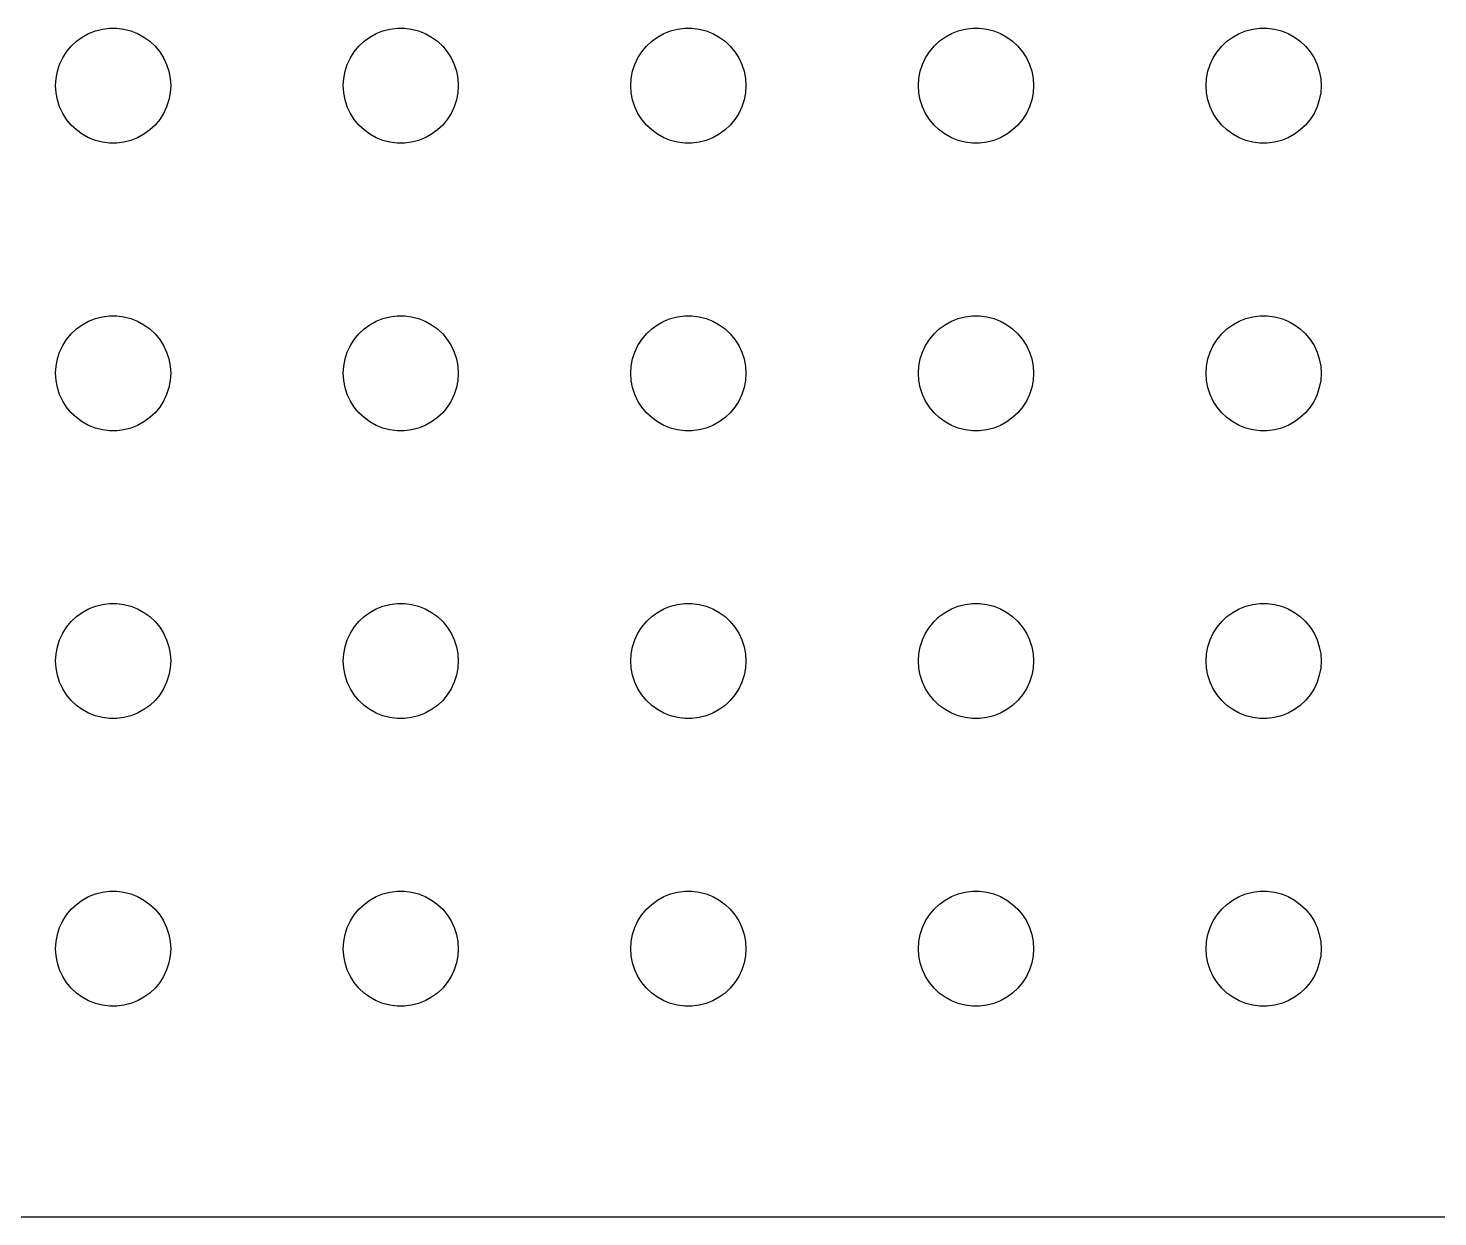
# Model space of a CAD drawing. Header units: metres. Extents: x -150 to 150, y -149 to 149.
# Drawn here: x -114.72 to -77.96, y -149.49 to -118.5 of the extents above; entities that cross this region are included whole.
import ezdxf

# ---------------------------------------------------------------- set-up
doc = ezdxf.new("R2010")
doc.units = ezdxf.units.M

msp = doc.modelspace()

# ---------------------------------------------------------------- linework, layer by layer
for p, q in [((-113.304, -118.734), (-113.139, -118.643)), ((-113.139, -118.643), (-112.964, -118.573)), ((-112.964, -118.573), (-112.781, -118.527)), ((-112.781, -118.527), (-112.594, -118.503)), ((-112.594, -118.503), (-112.406, -118.503)), ((-112.406, -118.503), (-112.219, -118.527)), ((-112.219, -118.527), (-112.036, -118.573)), ((-112.036, -118.573), (-111.861, -118.643)), ((-111.861, -118.643), (-111.696, -118.734)), ((-105.804, -118.734), (-105.639, -118.643)), ((-105.639, -118.643), (-105.464, -118.573)), ((-105.464, -118.573), (-105.281, -118.527)), ((-105.281, -118.527), (-105.094, -118.503)), ((-105.094, -118.503), (-104.906, -118.503)), ((-104.906, -118.503), (-104.719, -118.527)), ((-104.719, -118.527), (-104.536, -118.573)), ((-104.536, -118.573), (-104.361, -118.643)), ((-104.361, -118.643), (-104.196, -118.734)), ((-98.3037, -118.734), (-98.1387, -118.643)), ((-98.1387, -118.643), (-97.9635, -118.573)), ((-97.9635, -118.573), (-97.7811, -118.527)), ((-97.7811, -118.527), (-97.5942, -118.503)), ((-97.5942, -118.503), (-97.4058, -118.503)), ((-97.4058, -118.503), (-97.2189, -118.527)), ((-97.2189, -118.527), (-97.0365, -118.573)), ((-97.0365, -118.573), (-96.8613, -118.643)), ((-96.8613, -118.643), (-96.6963, -118.734)), ((-90.8037, -118.734), (-90.6387, -118.643)), ((-90.6387, -118.643), (-90.4635, -118.573)), ((-90.4635, -118.573), (-90.2811, -118.527)), ((-90.2811, -118.527), (-90.0942, -118.503)), ((-90.0942, -118.503), (-89.9058, -118.503)), ((-89.9058, -118.503), (-89.7189, -118.527)), ((-89.7189, -118.527), (-89.5365, -118.573)), ((-89.5365, -118.573), (-89.3613, -118.643)), ((-89.3613, -118.643), (-89.1963, -118.734)), ((-83.3037, -118.734), (-83.1387, -118.643)), ((-83.1387, -118.643), (-82.9635, -118.573)), ((-82.9635, -118.573), (-82.7811, -118.527)), ((-82.7811, -118.527), (-82.5942, -118.503)), ((-82.5942, -118.503), (-82.4058, -118.503)), ((-82.4058, -118.503), (-82.2189, -118.527)), ((-82.2189, -118.527), (-82.0365, -118.573)), ((-82.0365, -118.573), (-81.8613, -118.643)), ((-81.8613, -118.643), (-81.6963, -118.734)), ((-113.714, -119.118), (-113.593, -118.973)), ((-113.593, -118.973), (-113.456, -118.844)), ((-113.456, -118.844), (-113.304, -118.734)), ((-111.696, -118.734), (-111.544, -118.844)), ((-111.544, -118.844), (-111.407, -118.973)), ((-111.407, -118.973), (-111.286, -119.118)), ((-106.214, -119.118), (-106.093, -118.973)), ((-106.093, -118.973), (-105.956, -118.844)), ((-105.956, -118.844), (-105.804, -118.734)), ((-104.196, -118.734), (-104.044, -118.844)), ((-104.044, -118.844), (-103.907, -118.973)), ((-103.907, -118.973), (-103.786, -119.118)), ((-98.7135, -119.118), (-98.5934, -118.973)), ((-98.5934, -118.973), (-98.4561, -118.844)), ((-98.4561, -118.844), (-98.3037, -118.734)), ((-96.6963, -118.734), (-96.5439, -118.844)), ((-96.5439, -118.844), (-96.4065, -118.973)), ((-96.4065, -118.973), (-96.2865, -119.118)), ((-91.2135, -119.118), (-91.0934, -118.973)), ((-91.0934, -118.973), (-90.9561, -118.844)), ((-90.9561, -118.844), (-90.8037, -118.734)), ((-89.1963, -118.734), (-89.0439, -118.844)), ((-89.0439, -118.844), (-88.9065, -118.973)), ((-88.9065, -118.973), (-88.7865, -119.118)), ((-83.7135, -119.118), (-83.5934, -118.973)), ((-83.5934, -118.973), (-83.4561, -118.844)), ((-83.4561, -118.844), (-83.3037, -118.734)), ((-81.6963, -118.734), (-81.5439, -118.844)), ((-81.5439, -118.844), (-81.4065, -118.973)), ((-81.4065, -118.973), (-81.2865, -119.118)), ((-113.953, -119.627), (-113.895, -119.448)), ((-113.895, -119.448), (-113.814, -119.277)), ((-113.814, -119.277), (-113.714, -119.118)), ((-111.286, -119.118), (-111.186, -119.277)), ((-111.186, -119.277), (-111.105, -119.448)), ((-111.105, -119.448), (-111.047, -119.627)), ((-106.453, -119.627), (-106.395, -119.448)), ((-106.395, -119.448), (-106.314, -119.277)), ((-106.314, -119.277), (-106.214, -119.118)), ((-103.786, -119.118), (-103.686, -119.277)), ((-103.686, -119.277), (-103.605, -119.448)), ((-103.605, -119.448), (-103.547, -119.627)), ((-98.9529, -119.627), (-98.8947, -119.448)), ((-98.8947, -119.448), (-98.8145, -119.277)), ((-98.8145, -119.277), (-98.7135, -119.118)), ((-96.2865, -119.118), (-96.1855, -119.277)), ((-96.1855, -119.277), (-96.1053, -119.448)), ((-96.1053, -119.448), (-96.0471, -119.627)), ((-91.4529, -119.627), (-91.3947, -119.448)), ((-91.3947, -119.448), (-91.3145, -119.277)), ((-91.3145, -119.277), (-91.2135, -119.118)), ((-88.7865, -119.118), (-88.6855, -119.277)), ((-88.6855, -119.277), (-88.6053, -119.448)), ((-88.6053, -119.448), (-88.5471, -119.627)), ((-83.9529, -119.627), (-83.8947, -119.448)), ((-83.8947, -119.448), (-83.8145, -119.277)), ((-83.8145, -119.277), (-83.7135, -119.118)), ((-81.2865, -119.118), (-81.1855, -119.277)), ((-81.1855, -119.277), (-81.1053, -119.448)), ((-81.1053, -119.448), (-81.0471, -119.627)), ((-114, -120), (-113.988, -119.812)), ((-113.988, -119.812), (-113.953, -119.627)), ((-111.047, -119.627), (-111.012, -119.812)), ((-111.012, -119.812), (-111, -120)), ((-106.5, -120), (-106.488, -119.812)), ((-106.488, -119.812), (-106.453, -119.627)), ((-103.547, -119.627), (-103.512, -119.812)), ((-103.512, -119.812), (-103.5, -120)), ((-99, -120), (-98.9882, -119.812)), ((-98.9882, -119.812), (-98.9529, -119.627)), ((-96.0471, -119.627), (-96.0118, -119.812)), ((-96.0118, -119.812), (-96, -120)), ((-91.5, -120), (-91.4882, -119.812)), ((-91.4882, -119.812), (-91.4529, -119.627)), ((-88.5471, -119.627), (-88.5118, -119.812)), ((-88.5118, -119.812), (-88.5, -120)), ((-84, -120), (-83.9882, -119.812)), ((-83.9882, -119.812), (-83.9529, -119.627)), ((-81.0471, -119.627), (-81.0118, -119.812)), ((-81.0118, -119.812), (-81, -120)), ((-113.988, -120.188), (-114, -120)), ((-113.953, -120.373), (-113.988, -120.188)), ((-111.012, -120.188), (-111.047, -120.373)), ((-111, -120), (-111.012, -120.188)), ((-106.488, -120.188), (-106.5, -120)), ((-106.453, -120.373), (-106.488, -120.188)), ((-103.512, -120.188), (-103.547, -120.373)), ((-103.5, -120), (-103.512, -120.188)), ((-98.9882, -120.188), (-99, -120)), ((-98.9529, -120.373), (-98.9882, -120.188)), ((-96.0118, -120.188), (-96.0471, -120.373)), ((-96, -120), (-96.0118, -120.188)), ((-91.4882, -120.188), (-91.5, -120)), ((-91.4529, -120.373), (-91.4882, -120.188)), ((-88.5118, -120.188), (-88.5471, -120.373)), ((-88.5, -120), (-88.5118, -120.188)), ((-83.9882, -120.188), (-84, -120)), ((-83.9529, -120.373), (-83.9882, -120.188)), ((-81.0118, -120.188), (-81.0471, -120.373)), ((-81, -120), (-81.0118, -120.188)), ((-113.895, -120.552), (-113.953, -120.373)), ((-113.814, -120.723), (-113.895, -120.552)), ((-111.105, -120.552), (-111.186, -120.723)), ((-111.047, -120.373), (-111.105, -120.552)), ((-106.395, -120.552), (-106.453, -120.373)), ((-106.314, -120.723), (-106.395, -120.552)), ((-103.605, -120.552), (-103.686, -120.723)), ((-103.547, -120.373), (-103.605, -120.552)), ((-98.8947, -120.552), (-98.9529, -120.373)), ((-98.8145, -120.723), (-98.8947, -120.552)), ((-96.1053, -120.552), (-96.1855, -120.723)), ((-96.0471, -120.373), (-96.1053, -120.552)), ((-91.3947, -120.552), (-91.4529, -120.373)), ((-91.3145, -120.723), (-91.3947, -120.552)), ((-88.6053, -120.552), (-88.6855, -120.723)), ((-88.5471, -120.373), (-88.6053, -120.552)), ((-83.8947, -120.552), (-83.9529, -120.373)), ((-83.8145, -120.723), (-83.8947, -120.552)), ((-81.1053, -120.552), (-81.1855, -120.723)), ((-81.0471, -120.373), (-81.1053, -120.552)), ((-113.714, -120.882), (-113.814, -120.723)), ((-113.593, -121.027), (-113.714, -120.882)), ((-111.286, -120.882), (-111.407, -121.027)), ((-111.186, -120.723), (-111.286, -120.882)), ((-106.214, -120.882), (-106.314, -120.723)), ((-106.093, -121.027), (-106.214, -120.882)), ((-103.786, -120.882), (-103.907, -121.027)), ((-103.686, -120.723), (-103.786, -120.882)), ((-98.7135, -120.882), (-98.8145, -120.723)), ((-98.5934, -121.027), (-98.7135, -120.882)), ((-96.2865, -120.882), (-96.4065, -121.027)), ((-96.1855, -120.723), (-96.2865, -120.882)), ((-91.2135, -120.882), (-91.3145, -120.723)), ((-91.0934, -121.027), (-91.2135, -120.882)), ((-88.7865, -120.882), (-88.9065, -121.027)), ((-88.6855, -120.723), (-88.7865, -120.882)), ((-83.7135, -120.882), (-83.8145, -120.723)), ((-83.5934, -121.027), (-83.7135, -120.882)), ((-81.2865, -120.882), (-81.4065, -121.027)), ((-81.1855, -120.723), (-81.2865, -120.882)), ((-113.456, -121.156), (-113.593, -121.027)), ((-113.304, -121.266), (-113.456, -121.156)), ((-113.139, -121.357), (-113.304, -121.266)), ((-111.696, -121.266), (-111.861, -121.357)), ((-111.544, -121.156), (-111.696, -121.266)), ((-111.407, -121.027), (-111.544, -121.156)), ((-105.956, -121.156), (-106.093, -121.027)), ((-105.804, -121.266), (-105.956, -121.156)), ((-105.639, -121.357), (-105.804, -121.266)), ((-104.196, -121.266), (-104.361, -121.357)), ((-104.044, -121.156), (-104.196, -121.266)), ((-103.907, -121.027), (-104.044, -121.156)), ((-98.4561, -121.156), (-98.5934, -121.027)), ((-98.3037, -121.266), (-98.4561, -121.156)), ((-98.1387, -121.357), (-98.3037, -121.266)), ((-96.6963, -121.266), (-96.8613, -121.357)), ((-96.5439, -121.156), (-96.6963, -121.266)), ((-96.4065, -121.027), (-96.5439, -121.156)), ((-90.9561, -121.156), (-91.0934, -121.027)), ((-90.8037, -121.266), (-90.9561, -121.156)), ((-90.6387, -121.357), (-90.8037, -121.266)), ((-89.1963, -121.266), (-89.3613, -121.357)), ((-89.0439, -121.156), (-89.1963, -121.266)), ((-88.9065, -121.027), (-89.0439, -121.156)), ((-83.4561, -121.156), (-83.5934, -121.027)), ((-83.3037, -121.266), (-83.4561, -121.156)), ((-83.1387, -121.357), (-83.3037, -121.266)), ((-81.6963, -121.266), (-81.8613, -121.357)), ((-81.5439, -121.156), (-81.6963, -121.266)), ((-81.4065, -121.027), (-81.5439, -121.156)), ((-112.964, -121.427), (-113.139, -121.357)), ((-112.781, -121.473), (-112.964, -121.427)), ((-112.594, -121.497), (-112.781, -121.473)), ((-112.406, -121.497), (-112.594, -121.497)), ((-112.219, -121.473), (-112.406, -121.497)), ((-112.036, -121.427), (-112.219, -121.473)), ((-111.861, -121.357), (-112.036, -121.427)), ((-105.464, -121.427), (-105.639, -121.357)), ((-105.281, -121.473), (-105.464, -121.427)), ((-105.094, -121.497), (-105.281, -121.473)), ((-104.906, -121.497), (-105.094, -121.497)), ((-104.719, -121.473), (-104.906, -121.497)), ((-104.536, -121.427), (-104.719, -121.473)), ((-104.361, -121.357), (-104.536, -121.427)), ((-97.9635, -121.427), (-98.1387, -121.357)), ((-97.7811, -121.473), (-97.9635, -121.427)), ((-97.5942, -121.497), (-97.7811, -121.473)), ((-97.4058, -121.497), (-97.5942, -121.497)), ((-97.2189, -121.473), (-97.4058, -121.497)), ((-97.0365, -121.427), (-97.2189, -121.473)), ((-96.8613, -121.357), (-97.0365, -121.427)), ((-90.4635, -121.427), (-90.6387, -121.357)), ((-90.2811, -121.473), (-90.4635, -121.427)), ((-90.0942, -121.497), (-90.2811, -121.473)), ((-89.9058, -121.497), (-90.0942, -121.497)), ((-89.7189, -121.473), (-89.9058, -121.497)), ((-89.5365, -121.427), (-89.7189, -121.473)), ((-89.3613, -121.357), (-89.5365, -121.427)), ((-82.9635, -121.427), (-83.1387, -121.357)), ((-82.7811, -121.473), (-82.9635, -121.427)), ((-82.5942, -121.497), (-82.7811, -121.473)), ((-82.4058, -121.497), (-82.5942, -121.497)), ((-82.2189, -121.473), (-82.4058, -121.497)), ((-82.0365, -121.427), (-82.2189, -121.473)), ((-81.8613, -121.357), (-82.0365, -121.427)), ((-113.139, -126.143), (-112.964, -126.073)), ((-112.964, -126.073), (-112.781, -126.027)), ((-112.781, -126.027), (-112.594, -126.003)), ((-112.594, -126.003), (-112.406, -126.003)), ((-112.406, -126.003), (-112.219, -126.027)), ((-112.219, -126.027), (-112.036, -126.073)), ((-112.036, -126.073), (-111.861, -126.143)), ((-105.639, -126.143), (-105.464, -126.073)), ((-105.464, -126.073), (-105.281, -126.027)), ((-105.281, -126.027), (-105.094, -126.003)), ((-105.094, -126.003), (-104.906, -126.003)), ((-104.906, -126.003), (-104.719, -126.027)), ((-104.719, -126.027), (-104.536, -126.073)), ((-104.536, -126.073), (-104.361, -126.143)), ((-98.1387, -126.143), (-97.9635, -126.073)), ((-97.9635, -126.073), (-97.7811, -126.027)), ((-97.7811, -126.027), (-97.5942, -126.003)), ((-97.5942, -126.003), (-97.4058, -126.003)), ((-97.4058, -126.003), (-97.2189, -126.027)), ((-97.2189, -126.027), (-97.0365, -126.073)), ((-97.0365, -126.073), (-96.8613, -126.143)), ((-90.6387, -126.143), (-90.4635, -126.073)), ((-90.4635, -126.073), (-90.2811, -126.027)), ((-90.2811, -126.027), (-90.0942, -126.003)), ((-90.0942, -126.003), (-89.9058, -126.003)), ((-89.9058, -126.003), (-89.7189, -126.027)), ((-89.7189, -126.027), (-89.5365, -126.073)), ((-89.5365, -126.073), (-89.3613, -126.143)), ((-83.1387, -126.143), (-82.9635, -126.073)), ((-82.9635, -126.073), (-82.7811, -126.027)), ((-82.7811, -126.027), (-82.5942, -126.003)), ((-82.5942, -126.003), (-82.4058, -126.003)), ((-82.4058, -126.003), (-82.2189, -126.027)), ((-82.2189, -126.027), (-82.0365, -126.073)), ((-82.0365, -126.073), (-81.8613, -126.143)), ((-113.593, -126.473), (-113.456, -126.344)), ((-113.456, -126.344), (-113.304, -126.234)), ((-113.304, -126.234), (-113.139, -126.143)), ((-111.861, -126.143), (-111.696, -126.234)), ((-111.696, -126.234), (-111.544, -126.344)), ((-111.544, -126.344), (-111.407, -126.473)), ((-106.093, -126.473), (-105.956, -126.344)), ((-105.956, -126.344), (-105.804, -126.234)), ((-105.804, -126.234), (-105.639, -126.143)), ((-104.361, -126.143), (-104.196, -126.234)), ((-104.196, -126.234), (-104.044, -126.344)), ((-104.044, -126.344), (-103.907, -126.473)), ((-98.5934, -126.473), (-98.4561, -126.344)), ((-98.4561, -126.344), (-98.3037, -126.234)), ((-98.3037, -126.234), (-98.1387, -126.143)), ((-96.8613, -126.143), (-96.6963, -126.234)), ((-96.6963, -126.234), (-96.5439, -126.344)), ((-96.5439, -126.344), (-96.4065, -126.473)), ((-91.0934, -126.473), (-90.9561, -126.344)), ((-90.9561, -126.344), (-90.8037, -126.234)), ((-90.8037, -126.234), (-90.6387, -126.143)), ((-89.3613, -126.143), (-89.1963, -126.234)), ((-89.1963, -126.234), (-89.0439, -126.344)), ((-89.0439, -126.344), (-88.9065, -126.473)), ((-83.5934, -126.473), (-83.4561, -126.344)), ((-83.4561, -126.344), (-83.3037, -126.234)), ((-83.3037, -126.234), (-83.1387, -126.143)), ((-81.8613, -126.143), (-81.6963, -126.234)), ((-81.6963, -126.234), (-81.5439, -126.344)), ((-81.5439, -126.344), (-81.4065, -126.473)), ((-113.895, -126.948), (-113.814, -126.777)), ((-113.814, -126.777), (-113.714, -126.618)), ((-113.714, -126.618), (-113.593, -126.473)), ((-111.407, -126.473), (-111.286, -126.618)), ((-111.286, -126.618), (-111.186, -126.777)), ((-111.186, -126.777), (-111.105, -126.948)), ((-106.395, -126.948), (-106.314, -126.777)), ((-106.314, -126.777), (-106.214, -126.618)), ((-106.214, -126.618), (-106.093, -126.473)), ((-103.907, -126.473), (-103.786, -126.618)), ((-103.786, -126.618), (-103.686, -126.777)), ((-103.686, -126.777), (-103.605, -126.948)), ((-98.8947, -126.948), (-98.8145, -126.777)), ((-98.8145, -126.777), (-98.7135, -126.618)), ((-98.7135, -126.618), (-98.5934, -126.473)), ((-96.4065, -126.473), (-96.2865, -126.618)), ((-96.2865, -126.618), (-96.1855, -126.777)), ((-96.1855, -126.777), (-96.1053, -126.948)), ((-91.3947, -126.948), (-91.3145, -126.777)), ((-91.3145, -126.777), (-91.2135, -126.618)), ((-91.2135, -126.618), (-91.0934, -126.473)), ((-88.9065, -126.473), (-88.7865, -126.618)), ((-88.7865, -126.618), (-88.6855, -126.777)), ((-88.6855, -126.777), (-88.6053, -126.948)), ((-83.8947, -126.948), (-83.8145, -126.777)), ((-83.8145, -126.777), (-83.7135, -126.618)), ((-83.7135, -126.618), (-83.5934, -126.473)), ((-81.4065, -126.473), (-81.2865, -126.618)), ((-81.2865, -126.618), (-81.1855, -126.777)), ((-81.1855, -126.777), (-81.1053, -126.948)), ((-113.988, -127.312), (-113.953, -127.127)), ((-113.953, -127.127), (-113.895, -126.948)), ((-111.105, -126.948), (-111.047, -127.127)), ((-111.047, -127.127), (-111.012, -127.312)), ((-106.488, -127.312), (-106.453, -127.127)), ((-106.453, -127.127), (-106.395, -126.948)), ((-103.605, -126.948), (-103.547, -127.127)), ((-103.547, -127.127), (-103.512, -127.312)), ((-98.9882, -127.312), (-98.9529, -127.127)), ((-98.9529, -127.127), (-98.8947, -126.948)), ((-96.1053, -126.948), (-96.0471, -127.127)), ((-96.0471, -127.127), (-96.0118, -127.312)), ((-91.4882, -127.312), (-91.4529, -127.127)), ((-91.4529, -127.127), (-91.3947, -126.948)), ((-88.6053, -126.948), (-88.5471, -127.127)), ((-88.5471, -127.127), (-88.5118, -127.312)), ((-83.9882, -127.312), (-83.9529, -127.127)), ((-83.9529, -127.127), (-83.8947, -126.948)), ((-81.1053, -126.948), (-81.0471, -127.127)), ((-81.0471, -127.127), (-81.0118, -127.312)), ((-114, -127.5), (-113.988, -127.312)), ((-113.988, -127.688), (-114, -127.5)), ((-111.012, -127.312), (-111, -127.5)), ((-111, -127.5), (-111.012, -127.688)), ((-106.5, -127.5), (-106.488, -127.312)), ((-106.488, -127.688), (-106.5, -127.5)), ((-103.512, -127.312), (-103.5, -127.5)), ((-103.5, -127.5), (-103.512, -127.688)), ((-99, -127.5), (-98.9882, -127.312)), ((-98.9882, -127.688), (-99, -127.5)), ((-96.0118, -127.312), (-96, -127.5)), ((-96, -127.5), (-96.0118, -127.688)), ((-91.5, -127.5), (-91.4882, -127.312)), ((-91.4882, -127.688), (-91.5, -127.5)), ((-88.5118, -127.312), (-88.5, -127.5)), ((-88.5, -127.5), (-88.5118, -127.688)), ((-84, -127.5), (-83.9882, -127.312)), ((-83.9882, -127.688), (-84, -127.5)), ((-81.0118, -127.312), (-81, -127.5)), ((-81, -127.5), (-81.0118, -127.688)), ((-113.953, -127.873), (-113.988, -127.688)), ((-113.895, -128.052), (-113.953, -127.873)), ((-111.047, -127.873), (-111.105, -128.052)), ((-111.012, -127.688), (-111.047, -127.873)), ((-106.453, -127.873), (-106.488, -127.688)), ((-106.395, -128.052), (-106.453, -127.873)), ((-103.547, -127.873), (-103.605, -128.052)), ((-103.512, -127.688), (-103.547, -127.873)), ((-98.9529, -127.873), (-98.9882, -127.688)), ((-98.8947, -128.052), (-98.9529, -127.873)), ((-96.0471, -127.873), (-96.1053, -128.052)), ((-96.0118, -127.688), (-96.0471, -127.873)), ((-91.4529, -127.873), (-91.4882, -127.688)), ((-91.3947, -128.052), (-91.4529, -127.873)), ((-88.5471, -127.873), (-88.6053, -128.052)), ((-88.5118, -127.688), (-88.5471, -127.873)), ((-83.9529, -127.873), (-83.9882, -127.688)), ((-83.8947, -128.052), (-83.9529, -127.873)), ((-81.0471, -127.873), (-81.1053, -128.052)), ((-81.0118, -127.688), (-81.0471, -127.873)), ((-113.814, -128.223), (-113.895, -128.052)), ((-113.714, -128.382), (-113.814, -128.223)), ((-111.186, -128.223), (-111.286, -128.382)), ((-111.105, -128.052), (-111.186, -128.223)), ((-106.314, -128.223), (-106.395, -128.052)), ((-106.214, -128.382), (-106.314, -128.223)), ((-103.686, -128.223), (-103.786, -128.382)), ((-103.605, -128.052), (-103.686, -128.223)), ((-98.8145, -128.223), (-98.8947, -128.052)), ((-98.7135, -128.382), (-98.8145, -128.223)), ((-96.1855, -128.223), (-96.2865, -128.382)), ((-96.1053, -128.052), (-96.1855, -128.223)), ((-91.3145, -128.223), (-91.3947, -128.052)), ((-91.2135, -128.382), (-91.3145, -128.223)), ((-88.6855, -128.223), (-88.7865, -128.382)), ((-88.6053, -128.052), (-88.6855, -128.223)), ((-83.8145, -128.223), (-83.8947, -128.052)), ((-83.7135, -128.382), (-83.8145, -128.223)), ((-81.1855, -128.223), (-81.2865, -128.382)), ((-81.1053, -128.052), (-81.1855, -128.223)), ((-113.593, -128.527), (-113.714, -128.382)), ((-113.456, -128.656), (-113.593, -128.527)), ((-111.407, -128.527), (-111.544, -128.656)), ((-111.286, -128.382), (-111.407, -128.527)), ((-106.093, -128.527), (-106.214, -128.382)), ((-105.956, -128.656), (-106.093, -128.527)), ((-103.907, -128.527), (-104.044, -128.656)), ((-103.786, -128.382), (-103.907, -128.527)), ((-98.5934, -128.527), (-98.7135, -128.382)), ((-98.4561, -128.656), (-98.5934, -128.527)), ((-96.4065, -128.527), (-96.5439, -128.656)), ((-96.2865, -128.382), (-96.4065, -128.527)), ((-91.0934, -128.527), (-91.2135, -128.382)), ((-90.9561, -128.656), (-91.0934, -128.527)), ((-88.9065, -128.527), (-89.0439, -128.656)), ((-88.7865, -128.382), (-88.9065, -128.527)), ((-83.5934, -128.527), (-83.7135, -128.382)), ((-83.4561, -128.656), (-83.5934, -128.527)), ((-81.4065, -128.527), (-81.5439, -128.656)), ((-81.2865, -128.382), (-81.4065, -128.527)), ((-113.304, -128.766), (-113.456, -128.656)), ((-113.139, -128.857), (-113.304, -128.766)), ((-112.964, -128.927), (-113.139, -128.857)), ((-112.781, -128.973), (-112.964, -128.927)), ((-112.594, -128.997), (-112.781, -128.973)), ((-112.406, -128.997), (-112.594, -128.997)), ((-112.219, -128.973), (-112.406, -128.997)), ((-112.036, -128.927), (-112.219, -128.973)), ((-111.861, -128.857), (-112.036, -128.927)), ((-111.696, -128.766), (-111.861, -128.857)), ((-111.544, -128.656), (-111.696, -128.766)), ((-105.804, -128.766), (-105.956, -128.656)), ((-105.639, -128.857), (-105.804, -128.766)), ((-105.464, -128.927), (-105.639, -128.857)), ((-105.281, -128.973), (-105.464, -128.927)), ((-105.094, -128.997), (-105.281, -128.973)), ((-104.906, -128.997), (-105.094, -128.997)), ((-104.719, -128.973), (-104.906, -128.997)), ((-104.536, -128.927), (-104.719, -128.973)), ((-104.361, -128.857), (-104.536, -128.927)), ((-104.196, -128.766), (-104.361, -128.857)), ((-104.044, -128.656), (-104.196, -128.766)), ((-98.3037, -128.766), (-98.4561, -128.656)), ((-98.1387, -128.857), (-98.3037, -128.766)), ((-97.9635, -128.927), (-98.1387, -128.857)), ((-97.7811, -128.973), (-97.9635, -128.927)), ((-97.5942, -128.997), (-97.7811, -128.973)), ((-97.4058, -128.997), (-97.5942, -128.997)), ((-97.2189, -128.973), (-97.4058, -128.997)), ((-97.0365, -128.927), (-97.2189, -128.973)), ((-96.8613, -128.857), (-97.0365, -128.927)), ((-96.6963, -128.766), (-96.8613, -128.857)), ((-96.5439, -128.656), (-96.6963, -128.766)), ((-90.8037, -128.766), (-90.9561, -128.656)), ((-90.6387, -128.857), (-90.8037, -128.766)), ((-90.4635, -128.927), (-90.6387, -128.857)), ((-90.2811, -128.973), (-90.4635, -128.927)), ((-90.0942, -128.997), (-90.2811, -128.973)), ((-89.9058, -128.997), (-90.0942, -128.997)), ((-89.7189, -128.973), (-89.9058, -128.997)), ((-89.5365, -128.927), (-89.7189, -128.973)), ((-89.3613, -128.857), (-89.5365, -128.927)), ((-89.1963, -128.766), (-89.3613, -128.857)), ((-89.0439, -128.656), (-89.1963, -128.766)), ((-83.3037, -128.766), (-83.4561, -128.656)), ((-83.1387, -128.857), (-83.3037, -128.766)), ((-82.9635, -128.927), (-83.1387, -128.857)), ((-82.7811, -128.973), (-82.9635, -128.927)), ((-82.5942, -128.997), (-82.7811, -128.973)), ((-82.4058, -128.997), (-82.5942, -128.997)), ((-82.2189, -128.973), (-82.4058, -128.997)), ((-82.0365, -128.927), (-82.2189, -128.973)), ((-81.8613, -128.857), (-82.0365, -128.927)), ((-81.6963, -128.766), (-81.8613, -128.857)), ((-81.5439, -128.656), (-81.6963, -128.766)), ((-113.456, -133.844), (-113.304, -133.734)), ((-113.304, -133.734), (-113.139, -133.643)), ((-113.139, -133.643), (-112.964, -133.573)), ((-112.964, -133.573), (-112.781, -133.527)), ((-112.781, -133.527), (-112.594, -133.503)), ((-112.594, -133.503), (-112.406, -133.503)), ((-112.406, -133.503), (-112.219, -133.527)), ((-112.219, -133.527), (-112.036, -133.573)), ((-112.036, -133.573), (-111.861, -133.643)), ((-111.861, -133.643), (-111.696, -133.734)), ((-111.696, -133.734), (-111.544, -133.844)), ((-105.956, -133.844), (-105.804, -133.734)), ((-105.804, -133.734), (-105.639, -133.643)), ((-105.639, -133.643), (-105.464, -133.573)), ((-105.464, -133.573), (-105.281, -133.527)), ((-105.281, -133.527), (-105.094, -133.503)), ((-105.094, -133.503), (-104.906, -133.503)), ((-104.906, -133.503), (-104.719, -133.527)), ((-104.719, -133.527), (-104.536, -133.573)), ((-104.536, -133.573), (-104.361, -133.643)), ((-104.361, -133.643), (-104.196, -133.734)), ((-104.196, -133.734), (-104.044, -133.844)), ((-98.4561, -133.844), (-98.3037, -133.734)), ((-98.3037, -133.734), (-98.1387, -133.643)), ((-98.1387, -133.643), (-97.9635, -133.573)), ((-97.9635, -133.573), (-97.7811, -133.527)), ((-97.7811, -133.527), (-97.5942, -133.503)), ((-97.5942, -133.503), (-97.4058, -133.503)), ((-97.4058, -133.503), (-97.2189, -133.527)), ((-97.2189, -133.527), (-97.0365, -133.573)), ((-97.0365, -133.573), (-96.8613, -133.643)), ((-96.8613, -133.643), (-96.6963, -133.734)), ((-96.6963, -133.734), (-96.5439, -133.844)), ((-90.9561, -133.844), (-90.8037, -133.734)), ((-90.8037, -133.734), (-90.6387, -133.643)), ((-90.6387, -133.643), (-90.4635, -133.573)), ((-90.4635, -133.573), (-90.2811, -133.527)), ((-90.2811, -133.527), (-90.0942, -133.503)), ((-90.0942, -133.503), (-89.9058, -133.503)), ((-89.9058, -133.503), (-89.7189, -133.527)), ((-89.7189, -133.527), (-89.5365, -133.573)), ((-89.5365, -133.573), (-89.3613, -133.643)), ((-89.3613, -133.643), (-89.1963, -133.734)), ((-89.1963, -133.734), (-89.0439, -133.844)), ((-83.4561, -133.844), (-83.3037, -133.734)), ((-83.3037, -133.734), (-83.1387, -133.643)), ((-83.1387, -133.643), (-82.9635, -133.573)), ((-82.9635, -133.573), (-82.7811, -133.527)), ((-82.7811, -133.527), (-82.5942, -133.503)), ((-82.5942, -133.503), (-82.4058, -133.503)), ((-82.4058, -133.503), (-82.2189, -133.527)), ((-82.2189, -133.527), (-82.0365, -133.573)), ((-82.0365, -133.573), (-81.8613, -133.643)), ((-81.8613, -133.643), (-81.6963, -133.734)), ((-81.6963, -133.734), (-81.5439, -133.844)), ((-113.814, -134.277), (-113.714, -134.118)), ((-113.714, -134.118), (-113.593, -133.973)), ((-113.593, -133.973), (-113.456, -133.844)), ((-111.544, -133.844), (-111.407, -133.973)), ((-111.407, -133.973), (-111.286, -134.118)), ((-111.286, -134.118), (-111.186, -134.277)), ((-106.314, -134.277), (-106.214, -134.118)), ((-106.214, -134.118), (-106.093, -133.973)), ((-106.093, -133.973), (-105.956, -133.844)), ((-104.044, -133.844), (-103.907, -133.973)), ((-103.907, -133.973), (-103.786, -134.118)), ((-103.786, -134.118), (-103.686, -134.277)), ((-98.8145, -134.277), (-98.7135, -134.118)), ((-98.7135, -134.118), (-98.5934, -133.973)), ((-98.5934, -133.973), (-98.4561, -133.844)), ((-96.5439, -133.844), (-96.4065, -133.973)), ((-96.4065, -133.973), (-96.2865, -134.118)), ((-96.2865, -134.118), (-96.1855, -134.277)), ((-91.3145, -134.277), (-91.2135, -134.118)), ((-91.2135, -134.118), (-91.0934, -133.973)), ((-91.0934, -133.973), (-90.9561, -133.844)), ((-89.0439, -133.844), (-88.9065, -133.973)), ((-88.9065, -133.973), (-88.7865, -134.118)), ((-88.7865, -134.118), (-88.6855, -134.277)), ((-83.8145, -134.277), (-83.7135, -134.118)), ((-83.7135, -134.118), (-83.5934, -133.973)), ((-83.5934, -133.973), (-83.4561, -133.844)), ((-81.5439, -133.844), (-81.4065, -133.973)), ((-81.4065, -133.973), (-81.2865, -134.118)), ((-81.2865, -134.118), (-81.1855, -134.277)), ((-113.953, -134.627), (-113.895, -134.448)), ((-113.895, -134.448), (-113.814, -134.277)), ((-111.186, -134.277), (-111.105, -134.448)), ((-111.105, -134.448), (-111.047, -134.627)), ((-106.453, -134.627), (-106.395, -134.448)), ((-106.395, -134.448), (-106.314, -134.277)), ((-103.686, -134.277), (-103.605, -134.448)), ((-103.605, -134.448), (-103.547, -134.627)), ((-98.9529, -134.627), (-98.8947, -134.448)), ((-98.8947, -134.448), (-98.8145, -134.277)), ((-96.1855, -134.277), (-96.1053, -134.448)), ((-96.1053, -134.448), (-96.0471, -134.627)), ((-91.4529, -134.627), (-91.3947, -134.448)), ((-91.3947, -134.448), (-91.3145, -134.277)), ((-88.6855, -134.277), (-88.6053, -134.448)), ((-88.6053, -134.448), (-88.5471, -134.627)), ((-83.9529, -134.627), (-83.8947, -134.448)), ((-83.8947, -134.448), (-83.8145, -134.277)), ((-81.1855, -134.277), (-81.1053, -134.448)), ((-81.1053, -134.448), (-81.0471, -134.627)), ((-114, -135), (-113.988, -134.812)), ((-113.988, -134.812), (-113.953, -134.627)), ((-111.047, -134.627), (-111.012, -134.812)), ((-111.012, -134.812), (-111, -135)), ((-106.5, -135), (-106.488, -134.812)), ((-106.488, -134.812), (-106.453, -134.627)), ((-103.547, -134.627), (-103.512, -134.812)), ((-103.512, -134.812), (-103.5, -135)), ((-99, -135), (-98.9882, -134.812)), ((-98.9882, -134.812), (-98.9529, -134.627)), ((-96.0471, -134.627), (-96.0118, -134.812)), ((-96.0118, -134.812), (-96, -135)), ((-91.5, -135), (-91.4882, -134.812)), ((-91.4882, -134.812), (-91.4529, -134.627)), ((-88.5471, -134.627), (-88.5118, -134.812)), ((-88.5118, -134.812), (-88.5, -135)), ((-84, -135), (-83.9882, -134.812)), ((-83.9882, -134.812), (-83.9529, -134.627)), ((-81.0471, -134.627), (-81.0118, -134.812)), ((-81.0118, -134.812), (-81, -135)), ((-113.988, -135.188), (-114, -135)), ((-113.953, -135.373), (-113.988, -135.188)), ((-111.012, -135.188), (-111.047, -135.373)), ((-111, -135), (-111.012, -135.188)), ((-106.488, -135.188), (-106.5, -135)), ((-106.453, -135.373), (-106.488, -135.188)), ((-103.512, -135.188), (-103.547, -135.373)), ((-103.5, -135), (-103.512, -135.188)), ((-98.9882, -135.188), (-99, -135)), ((-98.9529, -135.373), (-98.9882, -135.188)), ((-96.0118, -135.188), (-96.0471, -135.373)), ((-96, -135), (-96.0118, -135.188)), ((-91.4882, -135.188), (-91.5, -135)), ((-91.4529, -135.373), (-91.4882, -135.188)), ((-88.5118, -135.188), (-88.5471, -135.373)), ((-88.5, -135), (-88.5118, -135.188)), ((-83.9882, -135.188), (-84, -135)), ((-83.9529, -135.373), (-83.9882, -135.188)), ((-81.0118, -135.188), (-81.0471, -135.373)), ((-81, -135), (-81.0118, -135.188)), ((-113.895, -135.552), (-113.953, -135.373)), ((-113.814, -135.723), (-113.895, -135.552)), ((-111.105, -135.552), (-111.186, -135.723)), ((-111.047, -135.373), (-111.105, -135.552)), ((-106.395, -135.552), (-106.453, -135.373)), ((-106.314, -135.723), (-106.395, -135.552)), ((-103.605, -135.552), (-103.686, -135.723)), ((-103.547, -135.373), (-103.605, -135.552)), ((-98.8947, -135.552), (-98.9529, -135.373)), ((-98.8145, -135.723), (-98.8947, -135.552)), ((-96.1053, -135.552), (-96.1855, -135.723)), ((-96.0471, -135.373), (-96.1053, -135.552)), ((-91.3947, -135.552), (-91.4529, -135.373)), ((-91.3145, -135.723), (-91.3947, -135.552)), ((-88.6053, -135.552), (-88.6855, -135.723)), ((-88.5471, -135.373), (-88.6053, -135.552)), ((-83.8947, -135.552), (-83.9529, -135.373)), ((-83.8145, -135.723), (-83.8947, -135.552)), ((-81.1053, -135.552), (-81.1855, -135.723)), ((-81.0471, -135.373), (-81.1053, -135.552)), ((-113.714, -135.882), (-113.814, -135.723)), ((-113.593, -136.027), (-113.714, -135.882)), ((-111.286, -135.882), (-111.407, -136.027)), ((-111.186, -135.723), (-111.286, -135.882)), ((-106.214, -135.882), (-106.314, -135.723)), ((-106.093, -136.027), (-106.214, -135.882)), ((-103.786, -135.882), (-103.907, -136.027)), ((-103.686, -135.723), (-103.786, -135.882)), ((-98.7135, -135.882), (-98.8145, -135.723)), ((-98.5934, -136.027), (-98.7135, -135.882)), ((-96.2865, -135.882), (-96.4065, -136.027)), ((-96.1855, -135.723), (-96.2865, -135.882)), ((-91.2135, -135.882), (-91.3145, -135.723)), ((-91.0934, -136.027), (-91.2135, -135.882)), ((-88.7865, -135.882), (-88.9065, -136.027)), ((-88.6855, -135.723), (-88.7865, -135.882)), ((-83.7135, -135.882), (-83.8145, -135.723)), ((-83.5934, -136.027), (-83.7135, -135.882)), ((-81.2865, -135.882), (-81.4065, -136.027)), ((-81.1855, -135.723), (-81.2865, -135.882)), ((-113.456, -136.156), (-113.593, -136.027)), ((-113.304, -136.266), (-113.456, -136.156)), ((-113.139, -136.357), (-113.304, -136.266)), ((-112.964, -136.427), (-113.139, -136.357)), ((-111.861, -136.357), (-112.036, -136.427)), ((-111.696, -136.266), (-111.861, -136.357)), ((-111.544, -136.156), (-111.696, -136.266)), ((-111.407, -136.027), (-111.544, -136.156)), ((-105.956, -136.156), (-106.093, -136.027)), ((-105.804, -136.266), (-105.956, -136.156)), ((-105.639, -136.357), (-105.804, -136.266)), ((-105.464, -136.427), (-105.639, -136.357)), ((-104.361, -136.357), (-104.536, -136.427)), ((-104.196, -136.266), (-104.361, -136.357)), ((-104.044, -136.156), (-104.196, -136.266)), ((-103.907, -136.027), (-104.044, -136.156)), ((-98.4561, -136.156), (-98.5934, -136.027)), ((-98.3037, -136.266), (-98.4561, -136.156)), ((-98.1387, -136.357), (-98.3037, -136.266)), ((-97.9635, -136.427), (-98.1387, -136.357)), ((-96.8613, -136.357), (-97.0365, -136.427)), ((-96.6963, -136.266), (-96.8613, -136.357)), ((-96.5439, -136.156), (-96.6963, -136.266)), ((-96.4065, -136.027), (-96.5439, -136.156)), ((-90.9561, -136.156), (-91.0934, -136.027)), ((-90.8037, -136.266), (-90.9561, -136.156)), ((-90.6387, -136.357), (-90.8037, -136.266)), ((-90.4635, -136.427), (-90.6387, -136.357)), ((-89.3613, -136.357), (-89.5365, -136.427)), ((-89.1963, -136.266), (-89.3613, -136.357)), ((-89.0439, -136.156), (-89.1963, -136.266)), ((-88.9065, -136.027), (-89.0439, -136.156)), ((-83.4561, -136.156), (-83.5934, -136.027)), ((-83.3037, -136.266), (-83.4561, -136.156)), ((-83.1387, -136.357), (-83.3037, -136.266)), ((-82.9635, -136.427), (-83.1387, -136.357)), ((-81.8613, -136.357), (-82.0365, -136.427)), ((-81.6963, -136.266), (-81.8613, -136.357)), ((-81.5439, -136.156), (-81.6963, -136.266)), ((-81.4065, -136.027), (-81.5439, -136.156)), ((-112.781, -136.473), (-112.964, -136.427)), ((-112.594, -136.497), (-112.781, -136.473)), ((-112.406, -136.497), (-112.594, -136.497)), ((-112.219, -136.473), (-112.406, -136.497)), ((-112.036, -136.427), (-112.219, -136.473)), ((-105.281, -136.473), (-105.464, -136.427)), ((-105.094, -136.497), (-105.281, -136.473)), ((-104.906, -136.497), (-105.094, -136.497)), ((-104.719, -136.473), (-104.906, -136.497)), ((-104.536, -136.427), (-104.719, -136.473)), ((-97.7811, -136.473), (-97.9635, -136.427)), ((-97.5942, -136.497), (-97.7811, -136.473)), ((-97.4058, -136.497), (-97.5942, -136.497)), ((-97.2189, -136.473), (-97.4058, -136.497)), ((-97.0365, -136.427), (-97.2189, -136.473)), ((-90.2811, -136.473), (-90.4635, -136.427)), ((-90.0942, -136.497), (-90.2811, -136.473)), ((-89.9058, -136.497), (-90.0942, -136.497)), ((-89.7189, -136.473), (-89.9058, -136.497)), ((-89.5365, -136.427), (-89.7189, -136.473)), ((-82.7811, -136.473), (-82.9635, -136.427)), ((-82.5942, -136.497), (-82.7811, -136.473)), ((-82.4058, -136.497), (-82.5942, -136.497)), ((-82.2189, -136.473), (-82.4058, -136.497)), ((-82.0365, -136.427), (-82.2189, -136.473)), ((-113.304, -141.234), (-113.139, -141.143)), ((-113.139, -141.143), (-112.964, -141.073)), ((-112.964, -141.073), (-112.781, -141.027)), ((-112.781, -141.027), (-112.594, -141.003)), ((-112.594, -141.003), (-112.406, -141.003)), ((-112.406, -141.003), (-112.219, -141.027)), ((-112.219, -141.027), (-112.036, -141.073)), ((-112.036, -141.073), (-111.861, -141.143)), ((-111.861, -141.143), (-111.696, -141.234)), ((-105.804, -141.234), (-105.639, -141.143)), ((-105.639, -141.143), (-105.464, -141.073)), ((-105.464, -141.073), (-105.281, -141.027)), ((-105.281, -141.027), (-105.094, -141.003)), ((-105.094, -141.003), (-104.906, -141.003)), ((-104.906, -141.003), (-104.719, -141.027)), ((-104.719, -141.027), (-104.536, -141.073)), ((-104.536, -141.073), (-104.361, -141.143)), ((-104.361, -141.143), (-104.196, -141.234)), ((-98.3037, -141.234), (-98.1387, -141.143)), ((-98.1387, -141.143), (-97.9635, -141.073)), ((-97.9635, -141.073), (-97.7811, -141.027)), ((-97.7811, -141.027), (-97.5942, -141.003)), ((-97.5942, -141.003), (-97.4058, -141.003)), ((-97.4058, -141.003), (-97.2189, -141.027)), ((-97.2189, -141.027), (-97.0365, -141.073)), ((-97.0365, -141.073), (-96.8613, -141.143)), ((-96.8613, -141.143), (-96.6963, -141.234)), ((-90.8037, -141.234), (-90.6387, -141.143)), ((-90.6387, -141.143), (-90.4635, -141.073)), ((-90.4635, -141.073), (-90.2811, -141.027)), ((-90.2811, -141.027), (-90.0942, -141.003)), ((-90.0942, -141.003), (-89.9058, -141.003)), ((-89.9058, -141.003), (-89.7189, -141.027)), ((-89.7189, -141.027), (-89.5365, -141.073)), ((-89.5365, -141.073), (-89.3613, -141.143)), ((-89.3613, -141.143), (-89.1963, -141.234)), ((-83.3037, -141.234), (-83.1387, -141.143)), ((-83.1387, -141.143), (-82.9635, -141.073)), ((-82.9635, -141.073), (-82.7811, -141.027)), ((-82.7811, -141.027), (-82.5942, -141.003)), ((-82.5942, -141.003), (-82.4058, -141.003)), ((-82.4058, -141.003), (-82.2189, -141.027)), ((-82.2189, -141.027), (-82.0365, -141.073)), ((-82.0365, -141.073), (-81.8613, -141.143)), ((-81.8613, -141.143), (-81.6963, -141.234)), ((-113.714, -141.618), (-113.593, -141.473)), ((-113.593, -141.473), (-113.456, -141.344)), ((-113.456, -141.344), (-113.304, -141.234)), ((-111.696, -141.234), (-111.544, -141.344)), ((-111.544, -141.344), (-111.407, -141.473)), ((-111.407, -141.473), (-111.286, -141.618)), ((-106.214, -141.618), (-106.093, -141.473)), ((-106.093, -141.473), (-105.956, -141.344)), ((-105.956, -141.344), (-105.804, -141.234)), ((-104.196, -141.234), (-104.044, -141.344)), ((-104.044, -141.344), (-103.907, -141.473)), ((-103.907, -141.473), (-103.786, -141.618)), ((-98.7135, -141.618), (-98.5934, -141.473)), ((-98.5934, -141.473), (-98.4561, -141.344)), ((-98.4561, -141.344), (-98.3037, -141.234)), ((-96.6963, -141.234), (-96.5439, -141.344)), ((-96.5439, -141.344), (-96.4065, -141.473)), ((-96.4065, -141.473), (-96.2865, -141.618)), ((-91.2135, -141.618), (-91.0934, -141.473)), ((-91.0934, -141.473), (-90.9561, -141.344)), ((-90.9561, -141.344), (-90.8037, -141.234)), ((-89.1963, -141.234), (-89.0439, -141.344)), ((-89.0439, -141.344), (-88.9065, -141.473)), ((-88.9065, -141.473), (-88.7865, -141.618)), ((-83.7135, -141.618), (-83.5934, -141.473)), ((-83.5934, -141.473), (-83.4561, -141.344)), ((-83.4561, -141.344), (-83.3037, -141.234)), ((-81.6963, -141.234), (-81.5439, -141.344)), ((-81.5439, -141.344), (-81.4065, -141.473)), ((-81.4065, -141.473), (-81.2865, -141.618)), ((-113.895, -141.948), (-113.814, -141.777)), ((-113.814, -141.777), (-113.714, -141.618)), ((-111.286, -141.618), (-111.186, -141.777)), ((-111.186, -141.777), (-111.105, -141.948)), ((-106.395, -141.948), (-106.314, -141.777)), ((-106.314, -141.777), (-106.214, -141.618)), ((-103.786, -141.618), (-103.686, -141.777)), ((-103.686, -141.777), (-103.605, -141.948)), ((-98.8947, -141.948), (-98.8145, -141.777)), ((-98.8145, -141.777), (-98.7135, -141.618)), ((-96.2865, -141.618), (-96.1855, -141.777)), ((-96.1855, -141.777), (-96.1053, -141.948)), ((-91.3947, -141.948), (-91.3145, -141.777)), ((-91.3145, -141.777), (-91.2135, -141.618)), ((-88.7865, -141.618), (-88.6855, -141.777)), ((-88.6855, -141.777), (-88.6053, -141.948)), ((-83.8947, -141.948), (-83.8145, -141.777)), ((-83.8145, -141.777), (-83.7135, -141.618)), ((-81.2865, -141.618), (-81.1855, -141.777)), ((-81.1855, -141.777), (-81.1053, -141.948)), ((-113.988, -142.312), (-113.953, -142.127)), ((-113.953, -142.127), (-113.895, -141.948)), ((-111.105, -141.948), (-111.047, -142.127)), ((-111.047, -142.127), (-111.012, -142.312)), ((-106.488, -142.312), (-106.453, -142.127)), ((-106.453, -142.127), (-106.395, -141.948)), ((-103.605, -141.948), (-103.547, -142.127)), ((-103.547, -142.127), (-103.512, -142.312)), ((-98.9882, -142.312), (-98.9529, -142.127)), ((-98.9529, -142.127), (-98.8947, -141.948)), ((-96.1053, -141.948), (-96.0471, -142.127)), ((-96.0471, -142.127), (-96.0118, -142.312)), ((-91.4882, -142.312), (-91.4529, -142.127)), ((-91.4529, -142.127), (-91.3947, -141.948)), ((-88.6053, -141.948), (-88.5471, -142.127)), ((-88.5471, -142.127), (-88.5118, -142.312)), ((-83.9882, -142.312), (-83.9529, -142.127)), ((-83.9529, -142.127), (-83.8947, -141.948)), ((-81.1053, -141.948), (-81.0471, -142.127)), ((-81.0471, -142.127), (-81.0118, -142.312)), ((-114, -142.5), (-113.988, -142.312)), ((-113.988, -142.688), (-114, -142.5)), ((-111.012, -142.312), (-111, -142.5)), ((-111, -142.5), (-111.012, -142.688)), ((-106.5, -142.5), (-106.488, -142.312)), ((-106.488, -142.688), (-106.5, -142.5)), ((-103.512, -142.312), (-103.5, -142.5)), ((-103.5, -142.5), (-103.512, -142.688)), ((-99, -142.5), (-98.9882, -142.312)), ((-98.9882, -142.688), (-99, -142.5)), ((-96.0118, -142.312), (-96, -142.5)), ((-96, -142.5), (-96.0118, -142.688)), ((-91.5, -142.5), (-91.4882, -142.312)), ((-91.4882, -142.688), (-91.5, -142.5)), ((-88.5118, -142.312), (-88.5, -142.5)), ((-88.5, -142.5), (-88.5118, -142.688)), ((-84, -142.5), (-83.9882, -142.312)), ((-83.9882, -142.688), (-84, -142.5)), ((-81.0118, -142.312), (-81, -142.5)), ((-81, -142.5), (-81.0118, -142.688)), ((-113.953, -142.873), (-113.988, -142.688)), ((-113.895, -143.052), (-113.953, -142.873)), ((-111.047, -142.873), (-111.105, -143.052)), ((-111.012, -142.688), (-111.047, -142.873)), ((-106.453, -142.873), (-106.488, -142.688)), ((-106.395, -143.052), (-106.453, -142.873)), ((-103.547, -142.873), (-103.605, -143.052)), ((-103.512, -142.688), (-103.547, -142.873)), ((-98.9529, -142.873), (-98.9882, -142.688)), ((-98.8947, -143.052), (-98.9529, -142.873)), ((-96.0471, -142.873), (-96.1053, -143.052)), ((-96.0118, -142.688), (-96.0471, -142.873)), ((-91.4529, -142.873), (-91.4882, -142.688)), ((-91.3947, -143.052), (-91.4529, -142.873)), ((-88.5471, -142.873), (-88.6053, -143.052)), ((-88.5118, -142.688), (-88.5471, -142.873)), ((-83.9529, -142.873), (-83.9882, -142.688)), ((-83.8947, -143.052), (-83.9529, -142.873)), ((-81.0471, -142.873), (-81.1053, -143.052)), ((-81.0118, -142.688), (-81.0471, -142.873)), ((-113.814, -143.223), (-113.895, -143.052)), ((-113.714, -143.382), (-113.814, -143.223)), ((-111.186, -143.223), (-111.286, -143.382)), ((-111.105, -143.052), (-111.186, -143.223)), ((-106.314, -143.223), (-106.395, -143.052)), ((-106.214, -143.382), (-106.314, -143.223)), ((-103.686, -143.223), (-103.786, -143.382)), ((-103.605, -143.052), (-103.686, -143.223)), ((-98.8145, -143.223), (-98.8947, -143.052)), ((-98.7135, -143.382), (-98.8145, -143.223)), ((-96.1855, -143.223), (-96.2865, -143.382)), ((-96.1053, -143.052), (-96.1855, -143.223)), ((-91.3145, -143.223), (-91.3947, -143.052)), ((-91.2135, -143.382), (-91.3145, -143.223)), ((-88.6855, -143.223), (-88.7865, -143.382)), ((-88.6053, -143.052), (-88.6855, -143.223)), ((-83.8145, -143.223), (-83.8947, -143.052)), ((-83.7135, -143.382), (-83.8145, -143.223)), ((-81.1855, -143.223), (-81.2865, -143.382)), ((-81.1053, -143.052), (-81.1855, -143.223)), ((-113.593, -143.527), (-113.714, -143.382)), ((-113.456, -143.656), (-113.593, -143.527)), ((-113.304, -143.766), (-113.456, -143.656)), ((-111.544, -143.656), (-111.696, -143.766)), ((-111.407, -143.527), (-111.544, -143.656)), ((-111.286, -143.382), (-111.407, -143.527)), ((-106.093, -143.527), (-106.214, -143.382)), ((-105.956, -143.656), (-106.093, -143.527)), ((-105.804, -143.766), (-105.956, -143.656)), ((-104.044, -143.656), (-104.196, -143.766)), ((-103.907, -143.527), (-104.044, -143.656)), ((-103.786, -143.382), (-103.907, -143.527)), ((-98.5934, -143.527), (-98.7135, -143.382)), ((-98.4561, -143.656), (-98.5934, -143.527)), ((-98.3037, -143.766), (-98.4561, -143.656)), ((-96.5439, -143.656), (-96.6963, -143.766)), ((-96.4065, -143.527), (-96.5439, -143.656)), ((-96.2865, -143.382), (-96.4065, -143.527)), ((-91.0934, -143.527), (-91.2135, -143.382)), ((-90.9561, -143.656), (-91.0934, -143.527)), ((-90.8037, -143.766), (-90.9561, -143.656)), ((-89.0439, -143.656), (-89.1963, -143.766)), ((-88.9065, -143.527), (-89.0439, -143.656)), ((-88.7865, -143.382), (-88.9065, -143.527)), ((-83.5934, -143.527), (-83.7135, -143.382)), ((-83.4561, -143.656), (-83.5934, -143.527)), ((-83.3037, -143.766), (-83.4561, -143.656)), ((-81.5439, -143.656), (-81.6963, -143.766)), ((-81.4065, -143.527), (-81.5439, -143.656)), ((-81.2865, -143.382), (-81.4065, -143.527)), ((-113.139, -143.857), (-113.304, -143.766)), ((-112.964, -143.927), (-113.139, -143.857)), ((-112.781, -143.973), (-112.964, -143.927)), ((-112.594, -143.997), (-112.781, -143.973)), ((-112.406, -143.997), (-112.594, -143.997)), ((-112.219, -143.973), (-112.406, -143.997)), ((-112.036, -143.927), (-112.219, -143.973)), ((-111.861, -143.857), (-112.036, -143.927)), ((-111.696, -143.766), (-111.861, -143.857)), ((-105.639, -143.857), (-105.804, -143.766)), ((-105.464, -143.927), (-105.639, -143.857)), ((-105.281, -143.973), (-105.464, -143.927)), ((-105.094, -143.997), (-105.281, -143.973)), ((-104.906, -143.997), (-105.094, -143.997)), ((-104.719, -143.973), (-104.906, -143.997)), ((-104.536, -143.927), (-104.719, -143.973)), ((-104.361, -143.857), (-104.536, -143.927)), ((-104.196, -143.766), (-104.361, -143.857)), ((-98.1387, -143.857), (-98.3037, -143.766)), ((-97.9635, -143.927), (-98.1387, -143.857)), ((-97.7811, -143.973), (-97.9635, -143.927)), ((-97.5942, -143.997), (-97.7811, -143.973)), ((-97.4058, -143.997), (-97.5942, -143.997)), ((-97.2189, -143.973), (-97.4058, -143.997)), ((-97.0365, -143.927), (-97.2189, -143.973)), ((-96.8613, -143.857), (-97.0365, -143.927)), ((-96.6963, -143.766), (-96.8613, -143.857)), ((-90.6387, -143.857), (-90.8037, -143.766)), ((-90.4635, -143.927), (-90.6387, -143.857)), ((-90.2811, -143.973), (-90.4635, -143.927)), ((-90.0942, -143.997), (-90.2811, -143.973)), ((-89.9058, -143.997), (-90.0942, -143.997)), ((-89.7189, -143.973), (-89.9058, -143.997)), ((-89.5365, -143.927), (-89.7189, -143.973)), ((-89.3613, -143.857), (-89.5365, -143.927)), ((-89.1963, -143.766), (-89.3613, -143.857)), ((-83.1387, -143.857), (-83.3037, -143.766)), ((-82.9635, -143.927), (-83.1387, -143.857)), ((-82.7811, -143.973), (-82.9635, -143.927)), ((-82.5942, -143.997), (-82.7811, -143.973)), ((-82.4058, -143.997), (-82.5942, -143.997)), ((-82.2189, -143.973), (-82.4058, -143.997)), ((-82.0365, -143.927), (-82.2189, -143.973)), ((-81.8613, -143.857), (-82.0365, -143.927)), ((-81.6963, -143.766), (-81.8613, -143.857)), ((-144.814, -149.49), (144.814, -149.49))]:
    msp.add_line(p, q)

doc.saveas('drawing.dxf')
